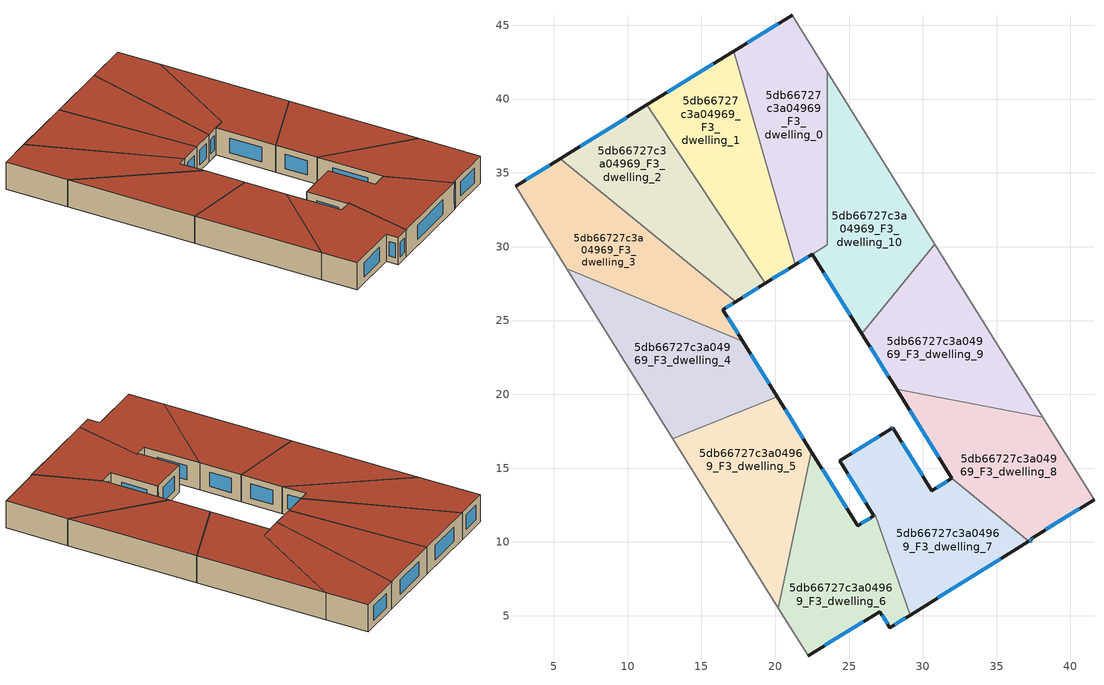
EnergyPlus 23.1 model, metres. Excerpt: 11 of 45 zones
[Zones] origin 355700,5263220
5db66727c3a04969_F3_dwelling_0
 floor to 5db66727c3a04969_F2_dwelling_0 (EU_floor_Construction): 21.14,45.69 23.53,41.84 23.53,30.13 21.36,28.78 17.19,43.25 z9
 wall outside (EU_wall_Construction): 21.14,45.69 17.19,43.25 / 21.36,28.78 22.51,29.5 z9:12
 wall to 5db66727c3a04969_F3_dwelling_1 (EU_wall_Construction): 17.19,43.25 21.36,28.78 z9:12
 wall adiabatic (EU_wall_Construction): 23.53,41.84 21.14,45.69 z9:12
 wall to 5db66727c3a04969_F3_dwelling_10 (EU_wall_Construction): 22.51,29.5 23.53,30.13 23.53,41.84 z9:12
 window (EU_Window_Construction): 20.21,45.12 18.12,43.82 / 21.63,28.95 22.24,29.33 z9.7:11.3
 roof outside (EU_roof_Construction): 23.53,30.13 23.53,41.84 21.14,45.69 17.19,43.25 21.36,28.78 z12
5db66727c3a04969_F3_dwelling_1
 floor to 5db66727c3a04969_F2_dwelling_1 (EU_floor_Construction): 17.19,43.25 21.36,28.78 19.34,27.53 11.31,39.6 z9
 wall outside (EU_wall_Construction): 19.34,27.53 21.36,28.78 / 17.19,43.25 11.31,39.6 z9:12
 wall to 5db66727c3a04969_F3_dwelling_2 (EU_wall_Construction): 11.31,39.6 19.34,27.53 z9:12
 window (EU_Window_Construction): 19.81,27.83 20.88,28.49 / 15.81,42.39 12.69,40.46 z9.7:11.3
 roof outside (EU_roof_Construction): 21.36,28.78 17.19,43.25 11.31,39.6 19.34,27.53 z12
5db66727c3a04969_F3_dwelling_10
 floor to 5db66727c3a04969_F2_dwelling_10 (EU_floor_Construction): 23.53,41.84 30.82,30.16 25.88,24.09 22.51,29.5 23.53,30.13 z9
 wall outside (EU_wall_Construction): 22.51,29.5 25.88,24.09 z9:12
 wall adiabatic (EU_wall_Construction): 30.82,30.16 23.53,41.84 z9:12
 wall to 5db66727c3a04969_F3_dwelling_9 (EU_wall_Construction): 25.88,24.09 30.82,30.16 z9:12
 window (EU_Window_Construction): 23.3,28.23 25.09,25.36 z9.7:11.3
 roof outside (EU_roof_Construction): 25.88,24.09 30.82,30.16 23.53,41.84 23.53,30.13 22.51,29.5 z12
5db66727c3a04969_F3_dwelling_2
 floor to 5db66727c3a04969_F2_dwelling_2 (EU_floor_Construction): 11.31,39.6 19.34,27.53 17.32,26.28 5.43,35.96 z9
 wall outside (EU_wall_Construction): 17.32,26.28 19.34,27.53 / 11.31,39.6 5.43,35.96 z9:12
 wall to 5db66727c3a04969_F3_dwelling_3 (EU_wall_Construction): 5.43,35.96 17.32,26.28 z9:12
 window (EU_Window_Construction): 17.79,26.57 18.86,27.24 / 9.93,38.75 6.81,36.81 z9.7:11.3
 roof outside (EU_roof_Construction): 19.34,27.53 11.31,39.6 5.43,35.96 17.32,26.28 z12
5db66727c3a04969_F3_dwelling_3
 floor to 5db66727c3a04969_F2_dwelling_3 (EU_floor_Construction): 17.32,26.28 16.46,25.75 17.8,23.59 5.89,28.5 2.41,34.09 5.43,35.96 z9
 wall outside (EU_wall_Construction): 17.8,23.59 16.46,25.75 17.32,26.28 / 5.43,35.96 2.41,34.09 z9:12
 wall to 5db66727c3a04969_F3_dwelling_4 (EU_wall_Construction): 5.89,28.5 17.8,23.59 z9:12
 wall adiabatic (EU_wall_Construction): 2.41,34.09 5.89,28.5 z9:12
 window (EU_Window_Construction): 16.66,25.87 17.12,26.15 / 17.49,24.09 16.77,25.24 / 4.72,35.52 3.12,34.53 z9.7:11.3
 roof outside (EU_roof_Construction): 17.8,23.59 16.46,25.75 17.32,26.28 5.43,35.96 2.41,34.09 5.89,28.5 z12
5db66727c3a04969_F3_dwelling_4
 floor to 5db66727c3a04969_F2_dwelling_4 (EU_floor_Construction): 17.8,23.59 20.13,19.85 13.05,17.01 5.89,28.5 z9
 wall outside (EU_wall_Construction): 20.13,19.85 17.8,23.59 z9:12
 wall adiabatic (EU_wall_Construction): 5.89,28.5 13.05,17.01 z9:12
 wall to 5db66727c3a04969_F3_dwelling_5 (EU_wall_Construction): 13.05,17.01 20.13,19.85 z9:12
 window (EU_Window_Construction): 19.58,20.73 18.35,22.71 z9.7:11.3
 roof outside (EU_roof_Construction): 20.13,19.85 17.8,23.59 5.89,28.5 13.05,17.01 z12
5db66727c3a04969_F3_dwelling_5
 floor to 5db66727c3a04969_F2_dwelling_5 (EU_floor_Construction): 20.13,19.85 22.46,16.12 20.21,5.52 13.05,17.01 z9
 wall outside (EU_wall_Construction): 22.46,16.12 20.13,19.85 z9:12
 wall to 5db66727c3a04969_F3_dwelling_6 (EU_wall_Construction): 20.21,5.52 22.46,16.12 z9:12
 wall adiabatic (EU_wall_Construction): 13.05,17.01 20.21,5.52 z9:12
 window (EU_Window_Construction): 21.91,17 20.68,18.98 z9.7:11.3
 roof outside (EU_roof_Construction): 20.21,5.52 22.46,16.12 20.13,19.85 13.05,17.01 z12
5db66727c3a04969_F3_dwelling_6
 floor to 5db66727c3a04969_F2_dwelling_6 (EU_floor_Construction): 26.78,11.84 29.13,5.05 27.76,4.21 27.09,5.29 22.23,2.28 20.21,5.52 22.46,16.12 25.58,11.11 26.68,11.78 z9
 wall outside (EU_wall_Construction): 22.23,2.28 27.09,5.29 27.76,4.21 29.13,5.05 / 26.68,11.78 25.58,11.11 22.46,16.12 z9:12
 wall adiabatic (EU_wall_Construction): 20.21,5.52 22.23,2.28 z9:12
 wall to 5db66727c3a04969_F3_dwelling_7 (EU_wall_Construction): 29.13,5.05 26.78,11.84 26.68,11.78 z9:12
 window (EU_Window_Construction): 28.09,4.4 28.81,4.85 / 27.25,5.03 27.61,4.46 / 23.37,2.99 25.95,4.58 / 24.85,12.29 23.19,14.95 / 26.43,11.62 25.84,11.27 z9.7:11.3
 roof outside (EU_roof_Construction): 27.76,4.21 29.13,5.05 26.78,11.84 26.68,11.78 25.58,11.11 22.46,16.12 20.21,5.52 22.23,2.28 27.09,5.29 z12
5db66727c3a04969_F3_dwelling_7
 floor to 5db66727c3a04969_F2_dwelling_7 (EU_floor_Construction): 31.96,14.31 37.17,10.04 29.13,5.05 26.78,11.84 26.68,11.78 24.36,15.51 27.85,17.68 27.96,17.74 30.61,13.49 z9
 wall outside (EU_wall_Construction): 31.96,14.31 30.61,13.49 27.96,17.74 27.85,17.68 24.36,15.51 26.68,11.78 / 29.13,5.05 37.17,10.04 z9:12
 wall to 5db66727c3a04969_F3_dwelling_8 (EU_wall_Construction): 37.17,10.04 31.96,14.31 z9:12
 window (EU_Window_Construction): 29.99,14.49 28.58,16.74 / 31.64,14.12 30.93,13.68 / 31.02,6.22 35.28,8.86 / 24.9,14.63 26.14,12.66 / 27.03,17.17 25.18,16.02 / 27.94,17.73 27.88,17.69 z9.7:11.3
 roof outside (EU_roof_Construction): 37.17,10.04 31.96,14.31 30.61,13.49 27.96,17.74 27.85,17.68 24.36,15.51 26.68,11.78 26.78,11.84 29.13,5.05 z12
5db66727c3a04969_F3_dwelling_8
 floor to 5db66727c3a04969_F2_dwelling_8 (EU_floor_Construction): 38.11,18.46 41.59,12.87 37.33,10.23 37.37,10.16 37.17,10.04 31.96,14.31 31.97,14.32 28.22,20.34 z9
 wall outside (EU_wall_Construction): 37.17,10.04 37.37,10.16 37.33,10.23 41.59,12.87 / 28.22,20.34 31.97,14.32 31.96,14.31 z9:12
 wall to 5db66727c3a04969_F3_dwelling_9 (EU_wall_Construction): 38.11,18.46 28.22,20.34 z9:12
 wall adiabatic (EU_wall_Construction): 41.59,12.87 38.11,18.46 z9:12
 window (EU_Window_Construction): 37.22,10.06 37.33,10.13 / 29.1,18.92 31.09,15.73 / 38.33,10.85 40.59,12.25 / 37.36,10.18 37.34,10.21 z9.7:11.3
 roof outside (EU_roof_Construction): 41.59,12.87 38.11,18.46 28.22,20.34 31.97,14.32 31.96,14.31 37.17,10.04 37.37,10.16 37.33,10.23 z12
5db66727c3a04969_F3_dwelling_9
 floor to 5db66727c3a04969_F2_dwelling_9 (EU_floor_Construction): 30.82,30.16 38.11,18.46 28.22,20.34 25.88,24.09 z9
 wall outside (EU_wall_Construction): 25.88,24.09 28.22,20.34 z9:12
 wall adiabatic (EU_wall_Construction): 38.11,18.46 30.82,30.16 z9:12
 window (EU_Window_Construction): 26.43,23.21 27.67,21.22 z9.7:11.3
 roof outside (EU_roof_Construction): 38.11,18.46 30.82,30.16 25.88,24.09 28.22,20.34 z12
[Building]
EU S2 Campaign: North Axis=0; Terrain=City; Solar Distribution=FullExterior
[Site:Location]
Budapest.Ferenc.Liszt.Intl.AP: Latitude=47.437; Longitude=19.256; Time Zone=1; Elevation=185
[SizingPeriod:WeatherFileDays]
AnnualSizingPeriod: Begin Month=1; Begin Day of Month=1; End Month=12; End Day of Month=31; Day of Week for Start Day=Monday; Use Weather File Daylight Saving Period=No; Use Weather File Rain and Snow Indicators=No
[MATERIAL]
EU_InternalMass_Material: Roughness=MediumRough; Thickness=0.1; Conductivity=1; Density=1800; Specific Heat=900; Thermal Absorptance=0.9; Solar Absorptance=0.7; Visible Absorptance=0.7
[MATERIAL:NOMASS] Roughness=MediumRough; Thermal Absorptance=0.9; Solar Absorptance=0.7; Visible Absorptance=0.7
Name | Thermal Resistance
EU_wall_NoMass | 0.832559
EU_roof_NoMass | 1.39638
EU_floor_NoMass | 0.872794
[WINDOWMATERIAL:SIMPLEGLAZINGSYSTEM]
EU_Window_SimpleGlazing: UFactor=2.79869; Solar Heat Gain Coefficient=0.75; Visible Transmittance=0.75
[CONSTRUCTION]
EU_wall_Construction: EU_wall_NoMass
EU_roof_Construction: EU_roof_NoMass
EU_floor_Construction: EU_floor_NoMass
EU_Window_Construction: EU_Window_SimpleGlazing
EU_InternalMass_Construction: EU_InternalMass_Material
[ZONE] Type=1; Multiplier=1; Ceiling Height=autocalculate; Floor Area=autocalculate; Part of Total Floor Area=Yes
Name | Volume
5db66727c3a04969_F3_dwelling_0 | 198.567
5db66727c3a04969_F3_dwelling_1 | 202.069
5db66727c3a04969_F3_dwelling_10 | 205.562
5db66727c3a04969_F3_dwelling_2 | 202.052
5db66727c3a04969_F3_dwelling_3 | 202.046
5db66727c3a04969_F3_dwelling_4 | 202.077
5db66727c3a04969_F3_dwelling_5 | 202.063
5db66727c3a04969_F3_dwelling_6 | 193.928
5db66727c3a04969_F3_dwelling_7 | 210.234
5db66727c3a04969_F3_dwelling_8 | 201.991
5db66727c3a04969_F3_dwelling_9 | 202.072
[INTERNALMASS] Construction=EU_InternalMass_Construction
Name | Zone or ZoneList | Surface Area
5db66727c3a04969_F3_dwelling_0_EU_InternalMass | 5db66727c3a04969_F3_dwelling_0 | 66.1899
5db66727c3a04969_F3_dwelling_1_EU_InternalMass | 5db66727c3a04969_F3_dwelling_1 | 67.3563
5db66727c3a04969_F3_dwelling_2_EU_InternalMass | 5db66727c3a04969_F3_dwelling_2 | 67.3507
5db66727c3a04969_F3_dwelling_3_EU_InternalMass | 5db66727c3a04969_F3_dwelling_3 | 67.3485
5db66727c3a04969_F3_dwelling_4_EU_InternalMass | 5db66727c3a04969_F3_dwelling_4 | 67.3588
5db66727c3a04969_F3_dwelling_5_EU_InternalMass | 5db66727c3a04969_F3_dwelling_5 | 67.3545
5db66727c3a04969_F3_dwelling_6_EU_InternalMass | 5db66727c3a04969_F3_dwelling_6 | 64.6423
5db66727c3a04969_F3_dwelling_7_EU_InternalMass | 5db66727c3a04969_F3_dwelling_7 | 70.077
5db66727c3a04969_F3_dwelling_8_EU_InternalMass | 5db66727c3a04969_F3_dwelling_8 | 67.3303
5db66727c3a04969_F3_dwelling_9_EU_InternalMass | 5db66727c3a04969_F3_dwelling_9 | 67.3573
5db66727c3a04969_F3_dwelling_10_EU_InternalMass | 5db66727c3a04969_F3_dwelling_10 | 68.5214
[OTHEREQUIPMENT] Fuel Type=Electricity; Design Level Calculation Method=Watts/Area; Power per Zone Floor Area=1; Fraction Latent=0; Fraction Radiant=0; Fraction Lost=0; Carbon Dioxide Generation Rate=0; EndUse Subcategory=EU_Step8_InternalGains
Name | Zone or ZoneList or Space or SpaceList | Schedule
EU_Step8_InternalGain_5db66727c3a04969_F3_dwelling_0_f000 | 5db66727c3a04969_F3_dwelling_0 | EU_Step8_GainSchedule_5db66727c3a04969_F3_dwelling_0_f000
EU_Step8_InternalGain_5db66727c3a04969_F3_dwelling_1_f000 | 5db66727c3a04969_F3_dwelling_1 | EU_Step8_GainSchedule_5db66727c3a04969_F3_dwelling_1_f000
EU_Step8_InternalGain_5db66727c3a04969_F3_dwelling_2_f000 | 5db66727c3a04969_F3_dwelling_2 | EU_Step8_GainSchedule_5db66727c3a04969_F3_dwelling_2_f000
EU_Step8_InternalGain_5db66727c3a04969_F3_dwelling_3_f000 | 5db66727c3a04969_F3_dwelling_3 | EU_Step8_GainSchedule_5db66727c3a04969_F3_dwelling_3_f000
EU_Step8_InternalGain_5db66727c3a04969_F3_dwelling_4_f000 | 5db66727c3a04969_F3_dwelling_4 | EU_Step8_GainSchedule_5db66727c3a04969_F3_dwelling_4_f000
EU_Step8_InternalGain_5db66727c3a04969_F3_dwelling_5_f000 | 5db66727c3a04969_F3_dwelling_5 | EU_Step8_GainSchedule_5db66727c3a04969_F3_dwelling_5_f000
EU_Step8_InternalGain_5db66727c3a04969_F3_dwelling_6_f000 | 5db66727c3a04969_F3_dwelling_6 | EU_Step8_GainSchedule_5db66727c3a04969_F3_dwelling_6_f000
EU_Step8_InternalGain_5db66727c3a04969_F3_dwelling_7_f000 | 5db66727c3a04969_F3_dwelling_7 | EU_Step8_GainSchedule_5db66727c3a04969_F3_dwelling_7_f000
EU_Step8_InternalGain_5db66727c3a04969_F3_dwelling_8_f000 | 5db66727c3a04969_F3_dwelling_8 | EU_Step8_GainSchedule_5db66727c3a04969_F3_dwelling_8_f000
EU_Step8_InternalGain_5db66727c3a04969_F3_dwelling_9_f000 | 5db66727c3a04969_F3_dwelling_9 | EU_Step8_GainSchedule_5db66727c3a04969_F3_dwelling_9_f000
EU_Step8_InternalGain_5db66727c3a04969_F3_dwelling_10_f000 | 5db66727c3a04969_F3_dwelling_10 | EU_Step8_GainSchedule_5db66727c3a04969_F3_dwelling_10_f000
[ZONEVENTILATION:DESIGNFLOWRATE] Schedule=EU_AlwaysOn; Design Flow Rate Calculation Method=AirChanges/Hour; Air Changes per Hour=0.475469; Ventilation Type=Natural; Fan Pressure Rise=0; Fan Total Efficiency=1; Constant Term Coefficient=1; Temperature Term Coefficient=0; Velocity Term Coefficient=0; Velocity Squared Term Coefficient=0; Minimum Indoor Temperature=-100; Maximum Indoor Temperature=100; Delta Temperature=-100; Minimum Outdoor Temperature=-100; Maximum Outdoor Temperature=100; Maximum Wind Speed=40
Name | Zone or ZoneList or Space or SpaceList
EU_ConstantAir_5db66727c3a04969_F3_dwelling_0 | 5db66727c3a04969_F3_dwelling_0
EU_ConstantAir_5db66727c3a04969_F3_dwelling_1 | 5db66727c3a04969_F3_dwelling_1
EU_ConstantAir_5db66727c3a04969_F3_dwelling_2 | 5db66727c3a04969_F3_dwelling_2
EU_ConstantAir_5db66727c3a04969_F3_dwelling_3 | 5db66727c3a04969_F3_dwelling_3
EU_ConstantAir_5db66727c3a04969_F3_dwelling_4 | 5db66727c3a04969_F3_dwelling_4
EU_ConstantAir_5db66727c3a04969_F3_dwelling_5 | 5db66727c3a04969_F3_dwelling_5
EU_ConstantAir_5db66727c3a04969_F3_dwelling_6 | 5db66727c3a04969_F3_dwelling_6
EU_ConstantAir_5db66727c3a04969_F3_dwelling_7 | 5db66727c3a04969_F3_dwelling_7
EU_ConstantAir_5db66727c3a04969_F3_dwelling_8 | 5db66727c3a04969_F3_dwelling_8
EU_ConstantAir_5db66727c3a04969_F3_dwelling_9 | 5db66727c3a04969_F3_dwelling_9
EU_ConstantAir_5db66727c3a04969_F3_dwelling_10 | 5db66727c3a04969_F3_dwelling_10
[HVACTEMPLATE:THERMOSTAT] Constant Heating Setpoint=20; Constant Cooling Setpoint=50
EU_HeatOnly_5db66727c3a04969_F0_dwelling_0; EU_HeatOnly_5db66727c3a04969_F0_dwelling_1; EU_HeatOnly_5db66727c3a04969_F0_dwelling_2; EU_HeatOnly_5db66727c3a04969_F0_dwelling_3; EU_HeatOnly_5db66727c3a04969_F0_dwelling_4; EU_HeatOnly_5db66727c3a04969_F0_dwelling_5; EU_HeatOnly_5db66727c3a04969_F0_dwelling_6; EU_HeatOnly_5db66727c3a04969_F0_dwelling_7; EU_HeatOnly_5db66727c3a04969_F0_dwelling_8; EU_HeatOnly_5db66727c3a04969_F0_dwelling_9; EU_HeatOnly_5db66727c3a04969_F0_dwelling_10; EU_HeatOnly_5db66727c3a04969_F0_dwelling_11; EU_HeatOnly_5db66727c3a04969_F1_dwelling_0; EU_HeatOnly_5db66727c3a04969_F1_dwelling_1; EU_HeatOnly_5db66727c3a04969_F1_dwelling_2; EU_HeatOnly_5db66727c3a04969_F1_dwelling_3; EU_HeatOnly_5db66727c3a04969_F1_dwelling_4; EU_HeatOnly_5db66727c3a04969_F1_dwelling_5; EU_HeatOnly_5db66727c3a04969_F1_dwelling_6; EU_HeatOnly_5db66727c3a04969_F1_dwelling_7; EU_HeatOnly_5db66727c3a04969_F1_dwelling_8; EU_HeatOnly_5db66727c3a04969_F1_dwelling_9; EU_HeatOnly_5db66727c3a04969_F1_dwelling_10; EU_HeatOnly_5db66727c3a04969_F2_dwelling_0; EU_HeatOnly_5db66727c3a04969_F2_dwelling_1; EU_HeatOnly_5db66727c3a04969_F2_dwelling_2; EU_HeatOnly_5db66727c3a04969_F2_dwelling_3; EU_HeatOnly_5db66727c3a04969_F2_dwelling_4; EU_HeatOnly_5db66727c3a04969_F2_dwelling_5; EU_HeatOnly_5db66727c3a04969_F2_dwelling_6; EU_HeatOnly_5db66727c3a04969_F2_dwelling_7; EU_HeatOnly_5db66727c3a04969_F2_dwelling_8; EU_HeatOnly_5db66727c3a04969_F2_dwelling_9; EU_HeatOnly_5db66727c3a04969_F2_dwelling_10; EU_HeatOnly_5db66727c3a04969_F3_dwelling_0; EU_HeatOnly_5db66727c3a04969_F3_dwelling_1; EU_HeatOnly_5db66727c3a04969_F3_dwelling_2; EU_HeatOnly_5db66727c3a04969_F3_dwelling_3; EU_HeatOnly_5db66727c3a04969_F3_dwelling_4; EU_HeatOnly_5db66727c3a04969_F3_dwelling_5; EU_HeatOnly_5db66727c3a04969_F3_dwelling_6; EU_HeatOnly_5db66727c3a04969_F3_dwelling_7; EU_HeatOnly_5db66727c3a04969_F3_dwelling_8; EU_HeatOnly_5db66727c3a04969_F3_dwelling_9; EU_HeatOnly_5db66727c3a04969_F3_dwelling_10
[HVACTEMPLATE:ZONE:IDEALLOADSAIRSYSTEM] System Availability Schedule=EU_AlwaysOn; Maximum Heating Supply Air Temperature=50; Minimum Cooling Supply Air Temperature=13; Maximum Heating Supply Air Humidity Ratio=0.0156; Minimum Cooling Supply Air Humidity Ratio=0.0077; Heating Limit=NoLimit; Cooling Limit=NoLimit; Heating Availability Schedule=EU_AlwaysOn; Cooling Availability Schedule=EU_CoolingOff; Dehumidification Control Type=ConstantSensibleHeatRatio; Cooling Sensible Heat Ratio=0.7; Dehumidification Setpoint=60; Humidification Control Type=None; Humidification Setpoint=30; Outdoor Air Method=None; Outdoor Air Flow Rate per Person=0.00944; Outdoor Air Flow Rate per Zone Floor Area=0; Outdoor Air Flow Rate per Zone=0; Demand Controlled Ventilation Type=None; Outdoor Air Economizer Type=NoEconomizer; Heat Recovery Type=None; Sensible Heat Recovery Effectiveness=0.7; Latent Heat Recovery Effectiveness=0.65
Name | Template Thermostat
5db66727c3a04969_F3_dwelling_0 | EU_HeatOnly_5db66727c3a04969_F3_dwelling_0
5db66727c3a04969_F3_dwelling_1 | EU_HeatOnly_5db66727c3a04969_F3_dwelling_1
5db66727c3a04969_F3_dwelling_2 | EU_HeatOnly_5db66727c3a04969_F3_dwelling_2
5db66727c3a04969_F3_dwelling_3 | EU_HeatOnly_5db66727c3a04969_F3_dwelling_3
5db66727c3a04969_F3_dwelling_4 | EU_HeatOnly_5db66727c3a04969_F3_dwelling_4
5db66727c3a04969_F3_dwelling_5 | EU_HeatOnly_5db66727c3a04969_F3_dwelling_5
5db66727c3a04969_F3_dwelling_6 | EU_HeatOnly_5db66727c3a04969_F3_dwelling_6
5db66727c3a04969_F3_dwelling_7 | EU_HeatOnly_5db66727c3a04969_F3_dwelling_7
5db66727c3a04969_F3_dwelling_8 | EU_HeatOnly_5db66727c3a04969_F3_dwelling_8
5db66727c3a04969_F3_dwelling_9 | EU_HeatOnly_5db66727c3a04969_F3_dwelling_9
5db66727c3a04969_F3_dwelling_10 | EU_HeatOnly_5db66727c3a04969_F3_dwelling_10
[SIZING:ZONE] Zone Cooling Design Supply Air Temperature Input Method=SupplyAirTemperature; Zone Cooling Design Supply Air Temperature=13; Zone Heating Design Supply Air Temperature Input Method=SupplyAirTemperature; Zone Heating Design Supply Air Temperature=50; Zone Cooling Design Supply Air Humidity Ratio=0.008; Zone Heating Design Supply Air Humidity Ratio=0.008; Cooling Design Air Flow Method=DesignDay; Cooling Design Air Flow Rate=0; Cooling Minimum Air Flow per Zone Floor Area=0.000762; Cooling Minimum Air Flow=0; Cooling Minimum Air Flow Fraction=0.2; Heating Design Air Flow Method=DesignDay; Heating Design Air Flow Rate=0; Heating Maximum Air Flow per Zone Floor Area=0.002032; Heating Maximum Air Flow=0.141576; Heating Maximum Air Flow Fraction=0.3; Account for Dedicated Outdoor Air System=No; Dedicated Outdoor Air System Control Strategy=NeutralSupplyAir; Dedicated Outdoor Air Low Setpoint Temperature for Design=autosize; Dedicated Outdoor Air High Setpoint Temperature for Design=autosize; Zone Load Sizing Method=Sensible Load Only No Latent Load; Zone Latent Cooling Design Supply Air Humidity Ratio Input Method=HumidityRatioDifference; Zone Cooling Design Supply Air Humidity Ratio Difference=0.005; Zone Latent Heating Design Supply Air Humidity Ratio Input Method=HumidityRatioDifference; Zone Humidification Design Supply Air Humidity Ratio Difference=0.005
5db66727c3a04969_F3_dwelling_0; 5db66727c3a04969_F3_dwelling_1; 5db66727c3a04969_F3_dwelling_2; 5db66727c3a04969_F3_dwelling_3; 5db66727c3a04969_F3_dwelling_4; 5db66727c3a04969_F3_dwelling_5; 5db66727c3a04969_F3_dwelling_6; 5db66727c3a04969_F3_dwelling_7; 5db66727c3a04969_F3_dwelling_8; 5db66727c3a04969_F3_dwelling_9; 5db66727c3a04969_F3_dwelling_10
[SCHEDULE:CONSTANT]
Name | Hourly Value
EU_AlwaysOn | 1
EU_CoolingOff | 0
[SCHEDULE:FILE] Column Number=1; Rows to Skip at Top=0; Number of Hours of Data=8760; Column Separator=Comma; Interpolate to Timestep=No; Minutes per Item=60; Adjust Schedule for Daylight Savings=Yes
Name | File
EU_Step8_GainSchedule_5db66727c3a04969_F3_dwelling_0_f000 | ../../schedules/5db66727c3a04969/5db66727c3a04969_F3_dwelling_0_f000_gain.csv
EU_Step8_GainSchedule_5db66727c3a04969_F3_dwelling_1_f000 | ../../schedules/5db66727c3a04969/5db66727c3a04969_F3_dwelling_1_f000_gain.csv
EU_Step8_GainSchedule_5db66727c3a04969_F3_dwelling_2_f000 | ../../schedules/5db66727c3a04969/5db66727c3a04969_F3_dwelling_2_f000_gain.csv
EU_Step8_GainSchedule_5db66727c3a04969_F3_dwelling_3_f000 | ../../schedules/5db66727c3a04969/5db66727c3a04969_F3_dwelling_3_f000_gain.csv
EU_Step8_GainSchedule_5db66727c3a04969_F3_dwelling_4_f000 | ../../schedules/5db66727c3a04969/5db66727c3a04969_F3_dwelling_4_f000_gain.csv
EU_Step8_GainSchedule_5db66727c3a04969_F3_dwelling_5_f000 | ../../schedules/5db66727c3a04969/5db66727c3a04969_F3_dwelling_5_f000_gain.csv
EU_Step8_GainSchedule_5db66727c3a04969_F3_dwelling_6_f000 | ../../schedules/5db66727c3a04969/5db66727c3a04969_F3_dwelling_6_f000_gain.csv
EU_Step8_GainSchedule_5db66727c3a04969_F3_dwelling_7_f000 | ../../schedules/5db66727c3a04969/5db66727c3a04969_F3_dwelling_7_f000_gain.csv
EU_Step8_GainSchedule_5db66727c3a04969_F3_dwelling_8_f000 | ../../schedules/5db66727c3a04969/5db66727c3a04969_F3_dwelling_8_f000_gain.csv
EU_Step8_GainSchedule_5db66727c3a04969_F3_dwelling_9_f000 | ../../schedules/5db66727c3a04969/5db66727c3a04969_F3_dwelling_9_f000_gain.csv
EU_Step8_GainSchedule_5db66727c3a04969_F3_dwelling_10_f000 | ../../schedules/5db66727c3a04969/5db66727c3a04969_F3_dwelling_10_f000_gain.csv
